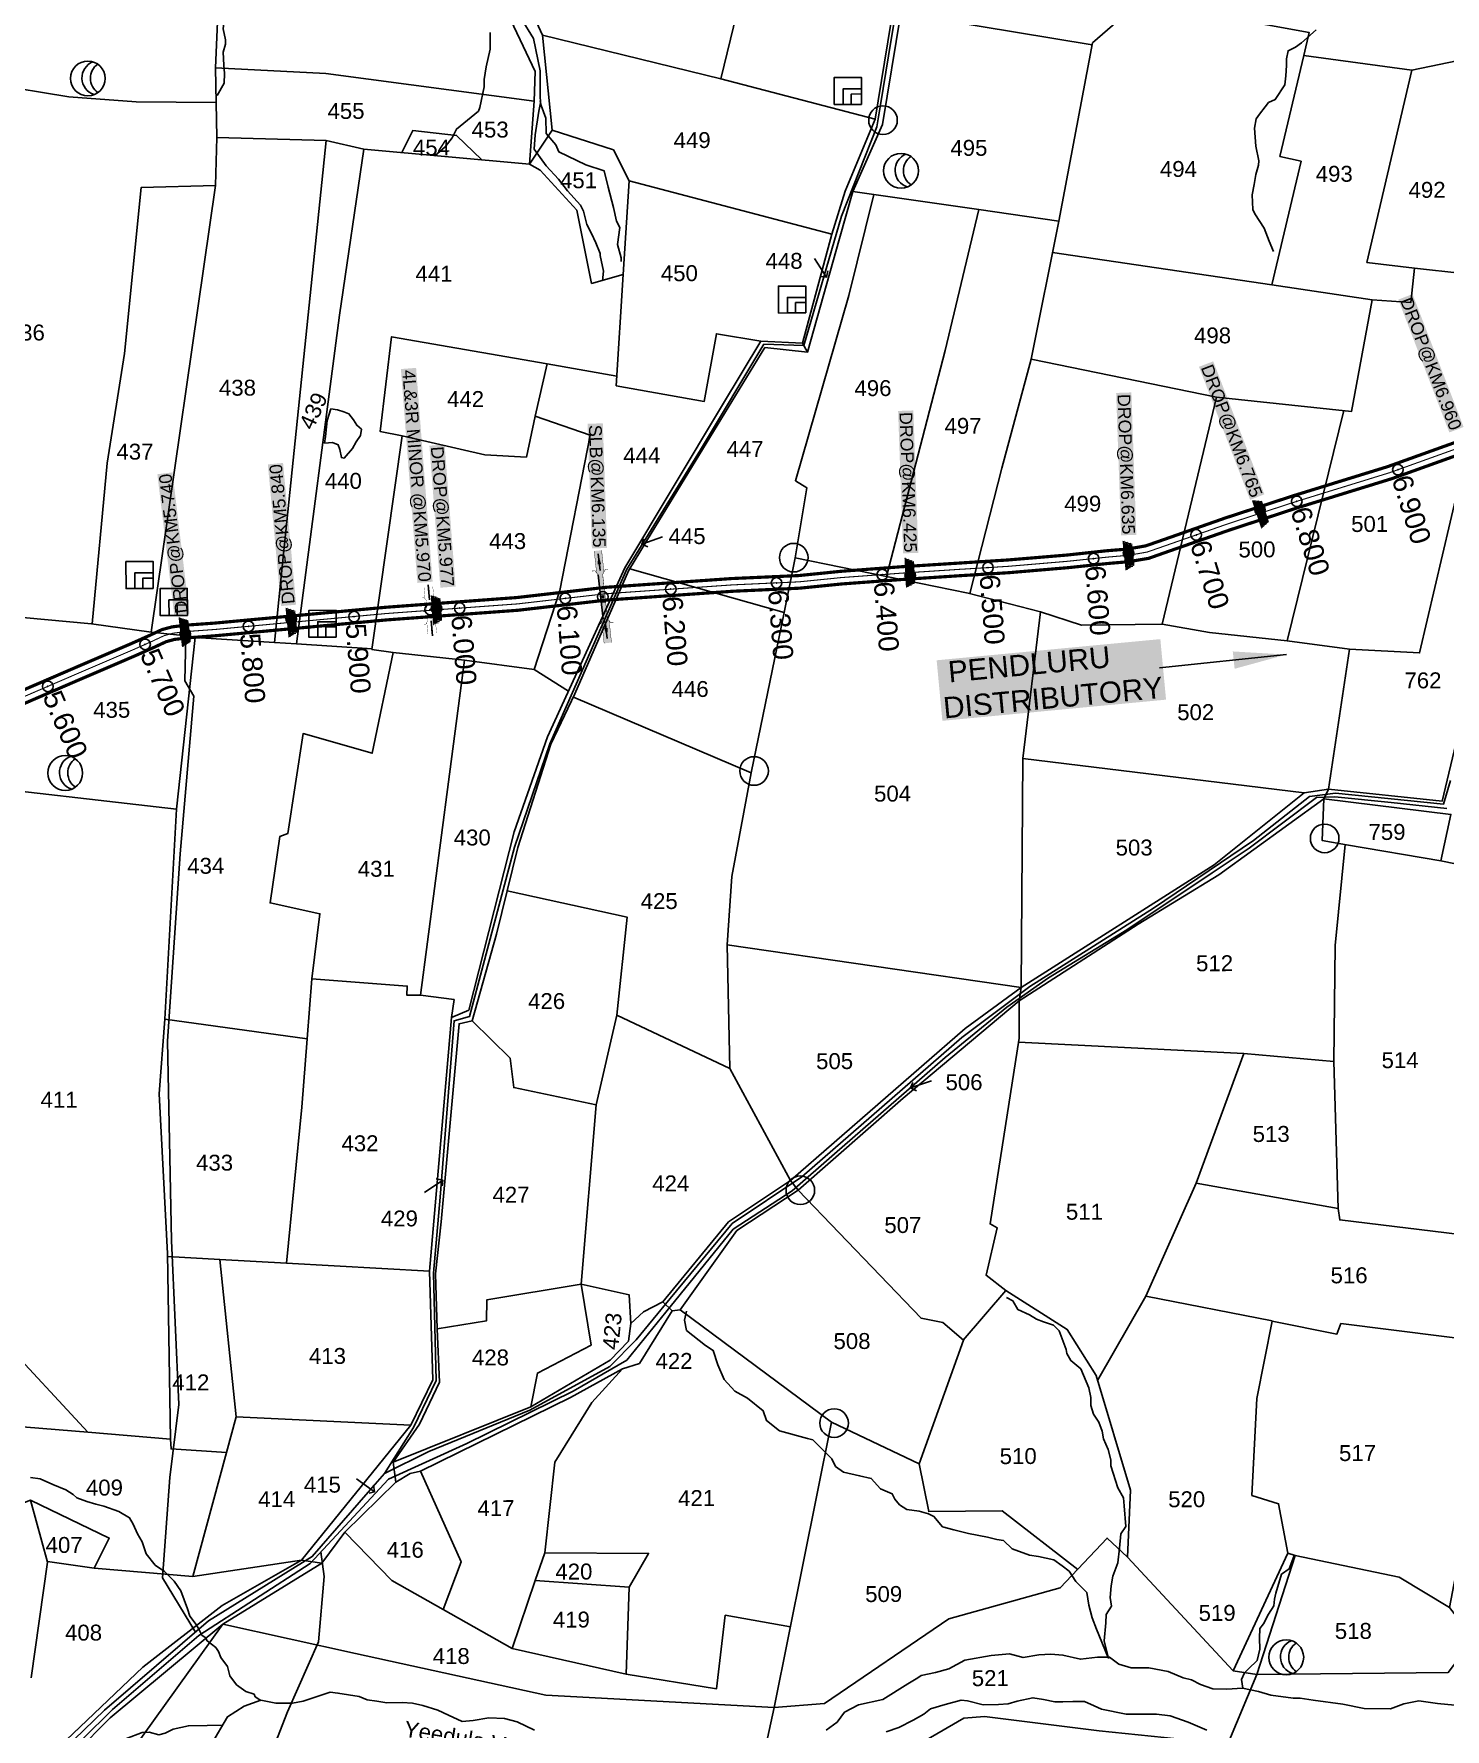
# Model space of a CAD drawing. Header units: inches. Extents: x 208632 to 221797, y 1591440 to 1598854.
# Drawn here: x 211412 to 212744, y 1595650 to 1597249 of the extents above; entities that cross this region are included whole.
import ezdxf
from ezdxf.enums import TextEntityAlignment as Align

# ---------------------------------------------------------------- set-up
doc = ezdxf.new("R2010")
doc.units = ezdxf.units.IN
doc.header["$LTSCALE"] = 15
doc.header["$MEASUREMENT"] = 0
doc.header["$PDMODE"] = 32
doc.header["$PDSIZE"] = 10
doc.linetypes.add('ACAD_ISO02W100', pattern=[15, 12, -3])
doc.linetypes.add('HIDDEN2', pattern=[0.1875, 0.125, -0.0625])
for name, color, linetype in [('BOUNDRY STONES', 240, 'Continuous'), ('CANAL1', 7, 'Continuous'), ('CSMark', 72, 'Continuous'), ('PLOTS', 7, 'Continuous'), ('PLOTS NO', 7, 'Continuous'), ('RE REMARKS', 7, 'Continuous'), ('ROADS', 1, 'Continuous'), ('STREAMS', 4, 'Continuous'), ('STRUCTURE', 5, 'Continuous'), ('text2', 7, 'Continuous'), ('wells', 7, 'Continuous')]:
    doc.layers.add(name, color=color, linetype=linetype)
doc.styles.get("Standard").update_dxf_attribs({"font": 'arial.ttf'})
doc.dimstyles.get("Standard").update_dxf_attribs({"dimtxt": 0.18, "dimasz": 0.18, "dimexe": 0.18, "dimexo": 0.0625, "dimgap": 0.09, "dimtad": 0, "dimtih": 1, "dimtoh": 1, "dimdec": 4, "dimzin": 0, "dimdsep": 46, "dimtxsty": 'Standard', "dimcen": 0.09, "dimadec": 0, "dimazin": 0, "dimtfac": 1, "dimtdec": 4, "dimtofl": 0, "dimtmove": 0, "dimatfit": 3, "dimfxl": 1, "dimtolj": 1, "dimtzin": 0, "dimarcsym": 0})

# ---------------------------------------------------------------- blocks, each defined once
blk = doc.blocks.new('DROP')
h = blk.add_hatch()
h.set_pattern_fill('ANSI31', color=1, scale=10, angle=45)
h.set_pattern_definition([(90, (-324.4107, -25.7687), (-1.25, 0), [])])
h.paths.add_polyline_path([(-9.9, -4.3), (-13.8, 4.1), (13.8, 4.1), (10.2, -4.3)])
at = {"layer": 'STRUCTURE', "color": 5, "const_width": 0.49}
blk.add_lwpolyline([(-9.9, -4.3), (-13.8, 4.1), (13.8, 4.1), (10.2, -4.3), (-9.9, -4.3)], dxfattribs=at)
at = {"layer": 'STRUCTURE', "color": 5}
blk.add_circle((0, 0), 1.33, dxfattribs=at)
blk = doc.blocks.new('GGGGGFDGG')
at = {"layer": 'PLOTS NO', "color": 0}
for points in [[(17673.9, 8953.1), (17670.6, 8947.5), (17677, 8943.1)], [(17670.6, 8947.5), (17695.6, 8952)]]:
    blk.add_lwpolyline(points, dxfattribs=at)
blk = doc.blocks.new('1INLET')
at = {"layer": 'STRUCTURE', "color": 190}
for points, const_width in [([(9.4, 10.1), (9.4, 7.3), (5.2, 4.5), (0, 4.5), (0, 4.5), (0, 4.5), (-5.2, 4.5), (-9.4, 7.3), (-9.4, 10.1)], 0.35), ([(0, -4.5), (0, 4.5)], 1.75), ([(7.3, 5.9), (22.7, 5.9)], 0.35), ([(-9.4, -10.1), (-9.4, -7.3), (-5.2, -4.5), (0, -4.5), (5.2, -4.5), (9.4, -7.3), (9.4, -10.1)], 0.35), ([(7.3, -5.9), (22.7, -5.9)], 0.35)]:
    blk.add_lwpolyline(points, dxfattribs=dict(at, const_width=const_width))
at = {"layer": 'STRUCTURE', "color": 0}
blk.add_circle((0, 0), 1.31, dxfattribs=at)
blk.add_leader([(26, 0.1), (5.6, 0)], dimstyle='Standard', override={"dimasz": 8, "dimgap": 0.09, "dimtad": 0}, dxfattribs=at)
blk = doc.blocks.new('1SLB')
at = {"layer": 'STRUCTURE'}
h = blk.add_hatch(dxfattribs=at)
h.set_pattern_fill('DOTS', color=6, scale=14, angle=320.3722, style=0)
h.set_pattern_definition([(320.372247934, (-538945.0768, -1194857.3203), (0.89503691186, 0.39489261377), [0, -0.875])])
h.paths.add_polyline_path([(-43.8, 3.5), (-43.8, -3.5), (-23.1, -3.5), (-21, -2.1), (21, -2.1), (23.1, -3.5), (43.8, -3.5), (43.8, 3.5), (23.1, 3.5), (21, 2.1), (-21, 2.1), (-23.1, 3.5)])
at = {"layer": 'STRUCTURE', "color": 6, "linetype": 'ACAD_ISO02W100', "ltscale": 0.5, "const_width": 0.35}
for points in [[(-43.8, 3.5), (-23.1, 3.5)], [(23.1, 3.5), (43.8, 3.5)], [(-43.8, -3.5), (-23.1, -3.5)], [(23.1, -3.5), (43.8, -3.5)]]:
    blk.add_lwpolyline(points, dxfattribs=at)
at = {"layer": 'STRUCTURE', "color": 6, "const_width": 0.44}
for points in [[(-25.2, 7.7), (-25.2, 4.9), (-21, 2.1), (21, 2.1), (25.2, 4.9), (25.2, 7.7)], [(-25.2, -7.7), (-25.2, -4.9), (-21, -2.1), (21, -2.1), (25.2, -4.9), (25.2, -7.7)]]:
    blk.add_lwpolyline(points, dxfattribs=at)
at = {"layer": 'STRUCTURE', "color": 6}
blk.add_lwpolyline([(-21, -2.1), (21, -2.1)], dxfattribs=at)
blk.add_lwpolyline([(-21, -2.1), (21, -2.1)], dxfattribs=at)
at = {"layer": 'STRUCTURE', "color": 0}
blk.add_circle((0, 0), 0.871, dxfattribs=at)
for points in [[(-40.8, 0), (-24.8, 0)], [(39.6, -0.2), (23.5, -0.2)]]:
    blk.add_leader(points, dimstyle='Standard', override={"dimasz": 10, "dimgap": 0.09, "dimtad": 0}, dxfattribs=at)

msp = doc.modelspace()

# ---------------------------------------------------------------- linework, layer by layer
at = {"layer": 'BOUNDRY STONES'}
for centre in [(212213.3, 1597167.5), (212129.1, 1596754.9), (212091.7, 1596553.7), (212630, 1596490.1), (212135.3, 1596158.3), (212167.2, 1595938.7)]:
    msp.add_circle(centre, 13.5, dxfattribs=at)
at = {"layer": 'CANAL1', "color": 200, "const_width": 3}
for points in [[(212761.2, 1596866.5), (212689.6, 1596840.8), (212600.8, 1596813.4), (212536.2, 1596792.3), (212477.8, 1596771.8), (212461.1, 1596766), (212452.5, 1596764.5), (212442.8, 1596762.9), (212424.2, 1596761.4), (212387.2, 1596757.4), (212330.8, 1596752.7), (212283.8, 1596749.7), (212230.4, 1596746.3), (212173.4, 1596742), (212133.7, 1596738), (212070.7, 1596735.2), (211951.5, 1596726.9), (211868, 1596717.3), (211744.1, 1596708.1), (211639.3, 1596698.4), (211582.9, 1596693.2), (211556.5, 1596691.3), (211542.5, 1596689.6), (211532.9, 1596687), (211521.4, 1596681.6), (211504.4, 1596674), (211448.9, 1596650.2), (211394.7, 1596626.8)], [(212765, 1596855.1), (212693.4, 1596829.4), (212604.5, 1596802), (212540.1, 1596780.9), (212481.7, 1596760.5), (212464.1, 1596754.3), (212454.5, 1596752.7), (212444.2, 1596751), (212425.4, 1596749.4), (212388.4, 1596745.5), (212331.7, 1596740.7), (212284.6, 1596737.8), (212231.3, 1596734.3), (212174.4, 1596730.1), (212134.5, 1596726.1), (212071.4, 1596723.2), (211952.6, 1596714.9), (211869.1, 1596705.3), (211745.1, 1596696.2), (211640.4, 1596686.5), (211583.9, 1596681.3), (211557.7, 1596679.3), (211544.9, 1596677.8), (211537.1, 1596675.7), (211526.4, 1596670.7), (211509.2, 1596663), (211453.7, 1596639.2), (211399.3, 1596615.7)]]:
    msp.add_lwpolyline(points, dxfattribs=at)
at = {"layer": 'CANAL1', "color": 1, "linetype": 'HIDDEN2', "ltscale": 4, "const_width": 1}
msp.add_lwpolyline([(212763.1, 1596860.8), (212691.5, 1596835.1), (212602.7, 1596807.7), (212538.1, 1596786.6), (212479.8, 1596766.2), (212462.6, 1596760.2), (212453.5, 1596758.6), (212443.5, 1596757), (212424.8, 1596755.4), (212387.8, 1596751.5), (212331.2, 1596746.7), (212284.2, 1596743.8), (212230.9, 1596740.3), (212173.9, 1596736.1), (212134.1, 1596732.1), (212071, 1596729.2), (211952, 1596720.9), (211868.6, 1596711.3), (211744.6, 1596702.2), (211639.9, 1596692.5), (211583.4, 1596687.2), (211557.1, 1596685.3), (211543.7, 1596683.7), (211535, 1596681.3), (211523.9, 1596676.1), (211506.8, 1596668.5), (211451.3, 1596644.7), (211397, 1596621.3)], dxfattribs=at)
at = {"layer": 'PLOTS'}
for points in [[(212661.1, 1598019), (212636.7, 1597911.4), (212624.2, 1597867.3), (212510.8, 1597695.7), (212473.1, 1597634.1), (212365, 1597487.9), (212311.2, 1597422.1), (212263.1, 1597273), (212230, 1597280), (212220.6, 1597258.7), (212205.8, 1597168.3), (212177.6, 1597100.6), (212164.9, 1597059.9), (212137.5, 1596957.1)], [(211892.1, 1597247.6), (211874.6, 1597285.3), (211854.2, 1597293.8), (211819.2, 1597371.2), (211811.9, 1597387.2), (211836.6, 1597444.4), (211903.7, 1597426.2)], [(211589.2, 1597347.1), (211604.9, 1597347.4), (211624.6, 1597357.2), (211658.6, 1597352.5), (211707.8, 1597370.8), (211715.1, 1597390.6), (211735.1, 1597403.1), (211792.3, 1597409.9), (211796.7, 1597405.3), (211803.7, 1597361.7), (211828.5, 1597318.1), (211833.6, 1597280.4), (211859.3, 1597267.8), (211879.5, 1597225.2), (211885, 1597213.5), (211884.1, 1597185.5)], [(211467.2, 1597398.1), (211589.2, 1597347.1), (211583.6, 1597217)], [(212060.3, 1597206.6), (212081.4, 1597293.3), (212078, 1597307.3), (212095, 1597382.2), (212240.2, 1597349.1), (212230, 1597280)], [(212610.3, 1597228.6), (212615.4, 1597250.1), (212455.6, 1597279), (212411.1, 1597240.3), (212379.3, 1597072.2)], [(212204.6, 1597097.4), (212184.9, 1597100.2), (212212.9, 1597163.3), (212230.2, 1597268.3), (212267.8, 1597262.2), (212410.8, 1597238.7)], [(211901.3, 1597158), (211892.1, 1597247.6), (212060.3, 1597206.6), (212205.8, 1597168.3)], [(212580.1, 1597012.1), (212607.7, 1597128.7), (212587.8, 1597133.3), (212610.3, 1597228.6), (212712.4, 1597214.5)], [(212966.3, 1597012.3), (212967.9, 1597079.1), (212849.8, 1597082), (212862.2, 1597227.3), (212798.7, 1597232.7), (212712.4, 1597214.5), (212669.9, 1597033.3), (212714.8, 1597027.8)], [(211879.7, 1597125.9), (211884.1, 1597185.5), (211687.5, 1597211.6), (211583.6, 1597217), (211584.7, 1597151.3), (211688.1, 1597148.3), (211723.5, 1597140.2)], [(211584.2, 1597184.2), (211508.6, 1597184.8), (211445.1, 1597189.4), (211372.3, 1597201.3), (211334, 1597207.6)], [(211522.9, 1596684.7), (211583.5, 1597106), (211584.9, 1597151.3)], [(211688.1, 1597148.3), (211647.8, 1596758.5), (211639.2, 1596675)], [(211759.4, 1597136.9), (211769.8, 1597157.8), (211811, 1597153.1), (211834.7, 1597130.1)], [(211973.7, 1597110.3), (211958.9, 1597139.6), (211901.3, 1597158), (211879.7, 1597125.9)], [(211659.8, 1596673.6), (211700.6, 1596983.7), (211723.5, 1597140.2), (211879.7, 1597125.9), (211889.7, 1597120.4), (211924.4, 1597082.6), (211938.4, 1597013.5), (211968.2, 1597021.8), (211961.6, 1596917), (212044.7, 1596902.3), (212056.1, 1596966), (212098, 1596959)], [(211583.5, 1597106), (211513.4, 1597104.1), (211497.6, 1596947.4), (211481.3, 1596843.9), (211467.3, 1596692.5)], [(211968.2, 1597021.8), (211973.7, 1597110.3), (212164.9, 1597059.9)], [(212142.1, 1596948.8), (212172.2, 1597055.9), (212184.9, 1597100.2)], [(212130.4, 1596754.7), (212141.3, 1596820.8), (212130.6, 1596827.4), (212181.1, 1597002.1), (212204.6, 1597097.4), (212303.8, 1597083.1), (212379.3, 1597072.2), (212353, 1596942.2), (212325.5, 1596839.3), (212295.1, 1596721.1)], [(212216.5, 1596737.2), (212271.9, 1596950.3), (212303.8, 1597083.1)], [(212373.3, 1597042.6), (212580.1, 1597012.1), (212674.8, 1596998.2), (212655.4, 1596892.8), (212528, 1596906.4), (212353, 1596942.2)], [(212755.5, 1596819.3), (212805.5, 1597028.3), (212763.1, 1597036.8), (212760.3, 1597022.9), (212714.8, 1597027.8), (212711.3, 1596995.4), (212674.8, 1596998.2)], [(211896.4, 1596937.7), (211749.6, 1596963.3), (211738.8, 1596874), (211759.7, 1596869.7)], [(211806.3, 1596321.1), (211822.5, 1596328.2), (211865.3, 1596496.3), (211896.9, 1596585.9), (211948.9, 1596699.7), (211969.8, 1596745.4), (212061.9, 1596898.9), (212098, 1596959), (212137.5, 1596957.1), (212142.1, 1596948.8), (212101.9, 1596953.1), (211994.6, 1596777.6), (211973.1, 1596742.4), (211922.7, 1596626.5), (211899.9, 1596579), (211868.9, 1596481.5), (211848.8, 1596399.7), (211825.8, 1596318.1)], [(211962.2, 1596926.2), (211896.4, 1596937.7), (211885, 1596888.4)], [(212528, 1596906.4), (212476.7, 1596692.3)], [(212594.6, 1596676.5), (212648, 1596893.6)], [(211884.2, 1596649.4), (211908.4, 1596724), (211936.9, 1596870.5), (211885, 1596888.4), (211876.9, 1596849.8), (211837.6, 1596851.9), (211759.7, 1596869.7), (211731.1, 1596668.3), (211751.1, 1596665.4), (211818.6, 1596658.1)], [(212633.7, 1596536.5), (212653.4, 1596668.6), (212719.6, 1596665.1), (212755.5, 1596819.3), (212846.3, 1596819), (212809.9, 1596652.9)], [(212014.4, 1596044.6), (212021.8, 1596045.4), (212075.4, 1596120.3), (212133.3, 1596158.3), (212126, 1596167.4), (212290.8, 1596311), (212343.6, 1596349.4), (212345.1, 1596565.6), (212361.8, 1596703.9), (212293.7, 1596721.4), (212216.5, 1596737.2), (212130.4, 1596754.7), (212119.9, 1596703.2), (211974.4, 1596744.5)], [(212633.7, 1596536.5), (212740.9, 1596525.4), (212771.3, 1596653.1), (212807.7, 1596652.9), (212860.1, 1596652.6), (212932.7, 1596699.7), (212962.9, 1596712.9), (213012.9, 1596727.2), (213079.9, 1596734.5), (213134.9, 1596733.8)], [(211316.2, 1596706.4), (211466.5, 1596692.6), (211522.9, 1596684.7), (211564.6, 1596680.1)], [(212119.9, 1596703.2), (212089, 1596551.9), (211921.3, 1596623.4)], [(212361.8, 1596703.9), (212400.7, 1596691.1), (212476.7, 1596692.3), (212521.4, 1596684.3), (212594.6, 1596676.5), (212653.4, 1596668.6)], [(211546.7, 1596517.8), (211564.5, 1596679.5), (211639.3, 1596675), (211659.8, 1596673.6), (211731.2, 1596668.9)], [(211751.1, 1596665.4), (211731.5, 1596570.4), (211666.1, 1596589), (211651.7, 1596494.6), (211644.2, 1596491.9), (211635.1, 1596429.3), (211682, 1596419), (211674.5, 1596357.8)], [(211777, 1596342.4), (211803.5, 1596543.6), (211818.6, 1596658.1), (211884.2, 1596649.4), (211916.6, 1596629)], [(212345.1, 1596565.6), (212610.6, 1596533.1)], [(211463.1, 1595930), (211541.2, 1595923.5), (211538.3, 1596098.6), (211530.4, 1596249.2), (211535.6, 1596319.7), (211546.7, 1596517.8), (211332.9, 1596542.1)], [(212089, 1596551.9), (212070.8, 1596454.1), (212066.3, 1596389.7), (212068.7, 1596273.2)], [(212329.1, 1596063.6), (212310.5, 1596078.2), (212320.9, 1596122.9), (212314.3, 1596126.5), (212341.7, 1596301.7), (212341.7, 1596336.8), (212454.1, 1596409.2), (212530.1, 1596455.7), (212629.3, 1596527.3), (212749.1, 1596512.7), (212739.5, 1596469.1), (212650.6, 1596484.1), (212627.7, 1596488), (212629.3, 1596527.3), (212633.7, 1596536.5), (212610.6, 1596533.1), (212525.6, 1596465.2), (212343.6, 1596349.4)], [(212638.6, 1596279.6), (212639.9, 1596389.1), (212649.2, 1596484.4)], [(212642.9, 1596141.2), (212644.2, 1596130.3), (212770.6, 1596115.1), (212768.3, 1596296.8), (212779.7, 1596460.9), (212739.5, 1596469.1)], [(211942.6, 1596238.8), (211962.1, 1596323.3), (211972, 1596415.8), (211858.8, 1596440.6)], [(212066.3, 1596389.7), (212343.6, 1596349.4), (212341.7, 1596336.8), (212232.4, 1596245), (212133.3, 1596158.3)], [(211670.1, 1596301.1), (211674.5, 1596357.8), (211764.5, 1596350.8), (211763.9, 1596342.3), (211777, 1596342.4), (211808.6, 1596338.1), (211806.3, 1596321.1), (211785.5, 1596082)], [(211650.6, 1596089.5), (211665.1, 1596236.6), (211670.1, 1596301.1), (211535.6, 1596319.7)], [(211928.5, 1596069.6), (211942.6, 1596238.8), (211864.9, 1596255.1), (211861.5, 1596282.9), (211825.8, 1596318.1), (211813.4, 1596315.4), (211796.6, 1596128.4), (211791.1, 1596079.5), (211792.8, 1596027.6)], [(211962.1, 1596323.3), (212068.7, 1596273.2), (212126, 1596167.4), (212067.5, 1596128.4), (212005.5, 1596053.1)], [(212341.2, 1596298), (212553.8, 1596287.2), (212508.9, 1596164.9), (212461.3, 1596058.5), (212415.8, 1595978.9)], [(212553.8, 1596287.2), (212638.6, 1596279.6), (212642.9, 1596141.2), (212508.9, 1596164.9)], [(212133.3, 1596158.3), (212249.2, 1596037.6), (212269.8, 1596033.5), (212289.1, 1596016.8), (212247.4, 1595900.2), (212164.8, 1595939.6), (212021.8, 1596045.4)], [(211767.9, 1595936.9), (211788.5, 1595979.6), (211785.5, 1596082), (211650.6, 1596089.5), (211587.5, 1596093), (211538.3, 1596095.7)], [(211587.5, 1596093), (211602.9, 1595944.7)], [(211684, 1595806.6), (211705.4, 1595835.7), (211753.7, 1595883), (211767.2, 1595891.3), (211777, 1595893.4), (211918.4, 1595962.7), (211967.4, 1595990), (211983.5, 1595994.9), (212014.4, 1596044.6), (212005.5, 1596053.1), (211987.2, 1596043.6), (211975.5, 1596032.6), (211973.2, 1596016), (211955.9, 1595997.9), (211880.9, 1595953.9), (211751.1, 1595901.9), (211775.9, 1595937.7), (211795, 1595977.2), (211792.8, 1596027.6), (211839.2, 1596035), (211839.5, 1596054.8), (211928.5, 1596069.6), (211938.1, 1596012.2), (211887.2, 1595985.9), (211880.9, 1595953.9)], [(211928.5, 1596069.6), (211973.8, 1596059.8), (211975.5, 1596032.6)], [(212444.1, 1595812.1), (212446.9, 1595875.5), (212414.4, 1595983.5), (212387.1, 1596027), (212329.1, 1596063.6), (212288.9, 1596017)], [(212461.3, 1596058.5), (212580.4, 1596035)], [(212747.7, 1595764.8), (212781.8, 1595942.2), (212792.7, 1596014.1), (212645.3, 1596032.6), (212641.6, 1596022.7), (212580.4, 1596034.8), (212566, 1595961.9), (212561.3, 1595870.5), (212586.6, 1595862.6), (212595.4, 1595816)], [(211358.6, 1595938.6), (211463.1, 1595930), (211380.3, 1596019.5)], [(211894.2, 1595816.5), (211903.8, 1595901.7), (211938.5, 1595958.2), (211967.4, 1595990)], [(211593.8, 1595910.9), (211602.9, 1595944.7), (211767.9, 1595936.9), (211664.6, 1595809.4)], [(212164.8, 1595939.6), (212110.6, 1595670.6)], [(211562.3, 1595794.1), (211593.8, 1595910.9), (211541.7, 1595914.4), (211541.2, 1595923.5)], [(211753.7, 1595883), (211751.1, 1595901.9)], [(211777, 1595893.4), (211815.3, 1595807.7), (211798.4, 1595762.8)], [(212247.4, 1595900.2), (212256.4, 1595855.2), (212325.6, 1595856.1), (212397.1, 1595800.7)], [(211303, 1595717.8), (211334.3, 1595836.8), (211408.9, 1595865.9), (211425, 1595807.6), (211409.5, 1595698.6)], [(211469.2, 1595802), (211483.3, 1595830.3), (211408.9, 1595865.9)], [(212126, 1595746.7), (212064.5, 1595757.5), (212056.2, 1595688), (211971.1, 1595702), (211863.5, 1595726.1), (211798.4, 1595762.8), (211749.8, 1595790.2), (211705.4, 1595835.7)], [(212110.6, 1595670.6), (212158, 1595674.1), (212275.3, 1595754), (212380.5, 1595783.2), (212424.8, 1595830.2), (212444.1, 1595812.1), (212543.8, 1595705.1), (212565.9, 1595701.6), (212602.3, 1595813.7), (212595.4, 1595816), (212543.8, 1595705.1)], [(211390, 1595589.7), (211514.9, 1595708.6), (211589.8, 1595766.6), (211664.6, 1595809.4), (211562.3, 1595794.1), (211469.2, 1595802), (211425, 1595808.2)], [(211590.3, 1595749), (211684, 1595806.6), (211664.6, 1595809.4)], [(211863.5, 1595726.1), (211885.2, 1595790.2), (211894.2, 1595816.5), (211992.1, 1595815.8), (211973.8, 1595783.9), (211885.2, 1595790.2)], [(212602.3, 1595813.7), (212700.3, 1595793.3), (212747.7, 1595764.8), (212770.8, 1595735.2)], [(211973.8, 1595783.9), (211971.1, 1595702)], [(211504.4, 1595629), (211590.3, 1595749), (211484, 1595660.8), (211419.3, 1595595.2)], [(211590.3, 1595749), (211715.7, 1595721.5), (211895.1, 1595682.2), (212110.6, 1595670.6), (212084.4, 1595550.5)], [(213246.9, 1595476.6), (213123, 1595556.7), (213001.1, 1595668.3), (212921.3, 1595668.7), (212822.6, 1595699.2), (212819.9, 1595733.5), (212770.8, 1595735.2), (212746.6, 1595703.6), (212565.9, 1595701.6), (212538, 1595634.7), (212590.2, 1595612.9), (212705.1, 1595603.7), (212839.5, 1595613.6), (212938, 1595577), (213004.6, 1595477.1), (213084.4, 1595353)], [(212316.2, 1595498.8), (212193.1, 1595545.4), (212181.7, 1595597.8), (212289.5, 1595660.3), (212309.1, 1595662.1), (212417.4, 1595648.5), (212503.2, 1595639.7)]]:
    msp.add_lwpolyline(points, dxfattribs=at)
at = {"layer": 'ROADS', "color": 1}
for points in [[(212225.3, 1597269.3), (212221.1, 1597243.7), (212211, 1597181.9), (212207.6, 1597161.2), (212174, 1597077.1), (212138.7, 1596955), (212100.9, 1596956.1), (212041, 1596856.5), (211971.4, 1596743.4), (211929.8, 1596649), (211899.1, 1596579.3), (211865.6, 1596481.9), (211836.2, 1596370.7), (211823.3, 1596322.2), (211808.7, 1596318.2), (211795.5, 1596151.9), (211789.3, 1596080.2), (211791.6, 1595978.8), (211770.2, 1595934.4), (211743, 1595891.3)], [(211564.8, 1595741.6), (211533.4, 1595792.7), (211540.4, 1595887.5), (211549, 1595956.3), (211542, 1596111), (211538.1, 1596298.9), (211550.1, 1596475.7), (211563.2, 1596624.4), (211554.5, 1596638.8), (211556, 1596692.8)], [(211392.4, 1595584.4), (211478.9, 1595668), (211577, 1595752.1), (211674.8, 1595812.8), (211727.6, 1595873.6), (211743, 1595891.3), (211784.8, 1595911.9), (211880.2, 1595950.9), (211955.7, 1595992.1), (211980.5, 1596017.2), (212012.6, 1596056.1), (212071, 1596126.9), (212136.7, 1596171.1), (212287.7, 1596302.4), (212351.8, 1596350.4), (212468.6, 1596424.2), (212562.9, 1596488.3), (212615.8, 1596529.8), (212640.3, 1596532.7), (212742.1, 1596522.3), (212748.6, 1596544.7)], [(212745.4, 1596518.2), (212692.6, 1596524), (212639.6, 1596529.4), (212622.4, 1596528.7), (212558.7, 1596481), (212524, 1596457.8), (212443.2, 1596403.8), (212369.6, 1596358.6), (212330.1, 1596331), (212272.1, 1596283.6), (212167.7, 1596192.6), (212127.7, 1596157.8), (212071.9, 1596121.5), (212008.4, 1596043.4), (211971.6, 1595998.2), (211921.1, 1595968.8), (211820.6, 1595919.5), (211746.6, 1595885.7), (211672.8, 1595806.2), (211567.9, 1595738.3), (211486.4, 1595668.6), (211400.5, 1595583.7)], [(211683, 1595817.2), (211686.1, 1595794.1), (211680.7, 1595732.5), (211651.4, 1595666.3), (211642, 1595642.2), (211630.6, 1595620.1), (211608.4, 1595563.4), (211608.4, 1595530.8), (211613.8, 1595468.1), (211592.5, 1595348.5), (211583.9, 1595300.4), (211560.9, 1595236.3), (211551.3, 1595220), (211647.8, 1595269), (211744.5, 1595324.9), (211806.6, 1595356.6), (211862.2, 1595394.4), (211927.6, 1595438.9), (211961.4, 1595446.2)]]:
    msp.add_lwpolyline(points, dxfattribs=at)
at = {"layer": 'STREAMS'}
for points in [[(211585, 1597190.9), (211591.7, 1597202.4), (211591.9, 1597211.5), (211591.4, 1597219.5), (211590.8, 1597231.6), (211593.1, 1597239.1), (211592.9, 1597243.2), (211590.8, 1597253.5), (211591.3, 1597259.6), (211593.4, 1597266.4), (211596.7, 1597274.1), (211596.5, 1597275.9), (211593.6, 1597290), (211596.4, 1597309.7), (211597.5, 1597313.8), (211595.8, 1597330.6), (211595.8, 1597335.4), (211596.2, 1597345.5), (211595.4, 1597349.9), (211596.8, 1597361.3)], [(211948.7, 1597016.1), (211949.6, 1597025.2), (211946.6, 1597039.8), (211946.6, 1597041.8), (211942.3, 1597051.9), (211938.4, 1597060.5), (211933.9, 1597069.2), (211930.6, 1597081.8), (211927.8, 1597087.4), (211915.7, 1597100.8), (211907, 1597111.9), (211895.5, 1597124.4), (211884.1, 1597140.2), (211885.2, 1597153.6), (211888.6, 1597176), (211890.3, 1597183.7), (211890, 1597190.9), (211889.9, 1597213.9), (211883.6, 1597244.5), (211871.9, 1597263.3)], [(211790.5, 1597133.9), (211800.2, 1597142.2), (211806.9, 1597150.8), (211810.9, 1597159.1), (211831.8, 1597176), (211832.9, 1597179.4), (211837, 1597198.9), (211836.9, 1597206), (211838.8, 1597217.9), (211842.8, 1597234.4), (211842.8, 1597250.1)], [(212621.9, 1597252.8), (212608.2, 1597240.4), (212602.4, 1597236.2), (212595.5, 1597233), (212594.1, 1597225.4), (212594.1, 1597219), (212593.4, 1597209.2), (212592.5, 1597200.7), (212583.4, 1597187.1), (212577.1, 1597184.2), (212573.9, 1597180.2), (212568.5, 1597173.3), (212565.4, 1597168.7), (212563.9, 1597159.8), (212565, 1597143.1), (212568, 1597129.1), (212567.7, 1597125.2), (212565.1, 1597116.4), (212563.4, 1597106.8), (212561.7, 1597097.2), (212562.3, 1597083.2), (212564, 1597079.3), (212572.9, 1597065.8), (212577.6, 1597053.5), (212581.6, 1597043.5)], [(211889.7, 1597185.6), (211890.8, 1597181.2), (211895.3, 1597169.4), (211895.6, 1597155), (211904.5, 1597144.3), (211907.6, 1597137.5), (211933, 1597125.3), (211950.1, 1597119.8), (211953.9, 1597104.3), (211959, 1597085), (211962, 1597072.4), (211964.9, 1597066.3), (211962.8, 1597050.3), (211966.2, 1597037.8), (211966.2, 1597034.2)], [(212426.2, 1595716.8), (212421.9, 1595733.2), (212423.4, 1595750.4), (212423.9, 1595758.3), (212428.9, 1595766), (212427.5, 1595774.2), (212428.5, 1595785.3), (212430.1, 1595794.3), (212433, 1595801.9), (212434.8, 1595806.9), (212436.3, 1595820.9), (212437.6, 1595834.4), (212442.3, 1595841.3), (212440.9, 1595860.6), (212440.1, 1595868.2), (212435, 1595877.7), (212428.3, 1595898.4), (212428.3, 1595904), (212425.9, 1595913.8), (212421.4, 1595923.8), (212420, 1595931.2), (212416.8, 1595939.6), (212411.8, 1595947), (212409.4, 1595955.4), (212409.3, 1595962.8), (212407.4, 1595971.8), (212400, 1595989.8), (212390.4, 1595997.7), (212386.7, 1596004.3), (212386.1, 1596008), (212379.5, 1596025.7), (212374.2, 1596031), (212364.6, 1596034.1), (212358, 1596036.7), (212351.4, 1596040.7), (212340.5, 1596045.9), (212335.7, 1596054.1), (212329.7, 1596057.2)], [(212425.5, 1595718.3), (212414.7, 1595744.2), (212410.7, 1595755.1), (212407.4, 1595767.1), (212405.5, 1595778.8), (212395.3, 1595789.2), (212388.8, 1595799.1), (212382.4, 1595804.1), (212374.4, 1595809.7), (212359.9, 1595812.8), (212351.4, 1595814.1), (212335.3, 1595820.2), (212327, 1595827.9), (212320.8, 1595829), (212312, 1595831.1), (212294.1, 1595834.7), (212280.2, 1595837.9), (212269.5, 1595840.8), (212261.4, 1595850.6), (212256.1, 1595853), (212247.5, 1595855.6), (212235.8, 1595857.2), (212228.8, 1595861.7), (212224.5, 1595867), (212222.1, 1595872.1), (212210.8, 1595876.8), (212202.2, 1595886.5), (212191.2, 1595889.1), (212176, 1595892.5), (212168.5, 1595897.8), (212165, 1595905), (212155.6, 1595914.3), (212147.2, 1595922.8), (212142.2, 1595924.2), (212115.7, 1595931.5), (212103.4, 1595941.1), (212100.1, 1595950.4), (212085.6, 1595962.1), (212073.6, 1595968.7), (212063.3, 1595979.8), (212057.4, 1595993.6), (212053, 1596007.2), (212045.8, 1596012), (212027.8, 1596026.1), (212025.9, 1596035.7), (212028, 1596044.2)], [(211626.3, 1595677.1), (211620.9, 1595680.6), (211619.9, 1595683), (211612, 1595685.6), (211603.5, 1595691.8), (211597.1, 1595700.4), (211594.7, 1595709), (211588.6, 1595717.7), (211586.4, 1595723.2), (211583.8, 1595727.1), (211575.7, 1595733.3), (211573.8, 1595736.5), (211570.5, 1595738.8), (211567.9, 1595744.2), (211565.4, 1595748.9), (211559.3, 1595756.5), (211557.2, 1595763.4), (211550.9, 1595780.5), (211544.4, 1595789.6), (211535.3, 1595798.6), (211526.7, 1595804.6), (211518.2, 1595815.5), (211514.4, 1595826.6), (211509.9, 1595834.4), (211505.9, 1595843.4), (211502.5, 1595849.5), (211492.4, 1595855.3), (211478.1, 1595860.5), (211470.5, 1595862.3), (211462, 1595864.7), (211452.8, 1595868.3), (211449.4, 1595871.3), (211442.3, 1595875.9), (211430, 1595880.7), (211418.2, 1595886.1), (211409.1, 1595887.5)], [(212552.7, 1595688.7), (212551.6, 1595696.9), (212554.3, 1595703.2), (212558, 1595706.9), (212566.2, 1595714.8), (212568.9, 1595725.6), (212568.5, 1595736), (212568.8, 1595744.9), (212572.4, 1595749.4), (212577, 1595758.6), (212582.1, 1595766.4), (212582.8, 1595772.7), (212584, 1595778.3), (212589.2, 1595796.2), (212596.5, 1595801.2), (212601.3, 1595813.8)], [(212159.7, 1595649.1), (212170.1, 1595656.8), (212176.9, 1595666), (212190.2, 1595673.1), (212213, 1595678.1), (212236.6, 1595692.7), (212246.1, 1595698.5), (212249.2, 1595700.7), (212262.7, 1595703.4), (212275.5, 1595707), (212290.4, 1595715.1), (212315.4, 1595719.4), (212332.7, 1595721), (212345.5, 1595717.5), (212360.2, 1595720), (212371.7, 1595720.9), (212383, 1595719.9), (212399.6, 1595716), (212415.8, 1595717.8), (212427.1, 1595717.8), (212435.8, 1595711.5), (212447.6, 1595708), (212464, 1595708), (212482.5, 1595704.3), (212496.5, 1595698.4), (212504.3, 1595696.7), (212512.9, 1595692.3), (212524.5, 1595688.1), (212537.6, 1595687.7), (212552.4, 1595688.7), (212567.7, 1595685.6), (212579.3, 1595682.1), (212600.2, 1595679.3), (212606.9, 1595679.4), (212619.3, 1595677.4), (212647.2, 1595673.5), (212667.4, 1595669.4), (212692, 1595669.1), (212704.6, 1595674), (212719, 1595676.7), (212736.6, 1595674.4), (212759.4, 1595672)], [(211580, 1595636.6), (211595, 1595661.7), (211610.7, 1595671.7), (211626.4, 1595677.3), (211640.6, 1595674.7), (211656.1, 1595674.6), (211666.1, 1595676.4), (211691.7, 1595685), (211699, 1595684.1), (211719, 1595680.7), (211726.5, 1595677.8), (211735.8, 1595676.3), (211745.1, 1595674.8), (211759.8, 1595675.3), (211769.3, 1595674.7), (211779.3, 1595672.3), (211793.3, 1595667.9), (211803.3, 1595663.3), (211816.1, 1595657.4), (211826.6, 1595658.1), (211841.4, 1595660.6), (211856.3, 1595660), (211868, 1595656.9), (211884.5, 1595649.2)], [(212518.9, 1595649.2), (212510.1, 1595652.8), (212501.3, 1595656.6), (212484.1, 1595662.6), (212471.5, 1595664.3), (212442.8, 1595664.2), (212419.5, 1595668.9), (212412.5, 1595672.2), (212403.5, 1595676), (212392.4, 1595676.2), (212383, 1595675.9), (212375.5, 1595675.9), (212364.7, 1595677.9), (212354.7, 1595679.6), (212339.8, 1595676.6), (212331.3, 1595673.9), (212322.3, 1595673.2), (212307.8, 1595673.1), (212292.9, 1595676.9), (212287.2, 1595677.3), (212272.1, 1595673.4), (212258.1, 1595669.1), (212251.7, 1595664.2), (212241.8, 1595658.6), (212228.3, 1595651.7), (212216.2, 1595647.4)], [(211416.4, 1595619.4), (211422, 1595614.2), (211440.2, 1595615.3), (211450.4, 1595621.7), (211461.4, 1595628.4), (211499.6, 1595641.2), (211514.2, 1595646.8), (211521.1, 1595647.1), (211530.2, 1595644.7), (211536, 1595646.3), (211543.7, 1595650), (211558, 1595653.3), (211575.7, 1595653.4), (211589.7, 1595653.7)]]:
    msp.add_lwpolyline(points, dxfattribs=at)
at = {"layer": 'STREAMS', "color": 4}
msp.add_lwpolyline([(211692.4, 1596895.4), (211698.5, 1596894.3), (211704.5, 1596892.4), (211709.4, 1596890.4), (211713.7, 1596884.8), (211716.8, 1596879.7), (211721.4, 1596876), (211720.2, 1596870.2), (211716.4, 1596864.1), (211712.7, 1596857.7), (211704.8, 1596848.6), (211702.4, 1596849.3), (211700.7, 1596856.8), (211699.4, 1596861.4), (211693.8, 1596863.4), (211686.5, 1596862.9), (211687.3, 1596869.3), (211688.9, 1596884.4), (211692.4, 1596895.4)], dxfattribs=at)
at = {"layer": 'text2', "color": 3, "linetype": 'Continuous'}
for p in [(212699.1, 1596837.9), (212603.7, 1596808), (212508.8, 1596776.4), (212312.4, 1596745.5), (212412, 1596754), (212112.9, 1596731.1), (212212.6, 1596738.9), (211913.5, 1596716.5), (212013.1, 1596725.2), (211714.3, 1596699.3), (211813.9, 1596707.3), (211614.7, 1596690.1), (211517.1, 1596673.1), (211425.3, 1596633.5)]:
    msp.add_point(p, dxfattribs=at)
at = {"layer": 'text2', "color": 2, "linetype": 'Continuous'}
for p in [(212569, 1596800, 132), (212445, 1596759, 131), (212239, 1596738, 130), (211949, 1596718, 129), (211655, 1596697, 126), (211786, 1596706, 127), (211792, 1596707, 128), (211555, 1596683, 125)]:
    msp.add_point(p, dxfattribs=at)
at = {"layer": 'wells', "color": 0}
for points in [[(212193, 1597182.4), (212167.3, 1597182.3), (212167.2, 1597207.6), (212192.9, 1597207.8)], [(212193, 1597182.4), (212175.7, 1597182.3), (212175.6, 1597196.9), (212193, 1597197)], [(212193, 1597182.4), (212183.4, 1597182.3), (212183.3, 1597192.1), (212193, 1597192.2)], [(212140.5, 1596985.7), (212114.8, 1596985.6), (212114.7, 1597011), (212140.4, 1597011.1)], [(212140.5, 1596985.7), (212123.2, 1596985.7), (212123.1, 1597000.3), (212140.5, 1597000.4)], [(212140.5, 1596985.7), (212130.9, 1596985.7), (212130.8, 1596995.5), (212140.5, 1596995.5)], [(211524.8, 1596725.9), (211499.1, 1596725.8), (211499, 1596751.2), (211524.7, 1596751.3)], [(211524.8, 1596725.9), (211507.4, 1596725.9), (211507.4, 1596740.5), (211524.7, 1596740.5)], [(211524.8, 1596725.9), (211515.1, 1596725.9), (211515.1, 1596735.7), (211524.7, 1596735.7)], [(211557, 1596700.5), (211531.3, 1596700.4), (211531.2, 1596725.8), (211556.9, 1596725.9)], [(211557, 1596700.5), (211539.7, 1596700.4), (211539.6, 1596715), (211557, 1596715.1)], [(211557, 1596700.5), (211547.4, 1596700.5), (211547.3, 1596710.2), (211557, 1596710.3)], [(211697.4, 1596679.9), (211671.7, 1596679.8), (211671.6, 1596705.2), (211697.3, 1596705.3)], [(211697.4, 1596679.9), (211680, 1596679.8), (211680, 1596694.5), (211697.3, 1596694.5)], [(211697.4, 1596679.9), (211687.7, 1596679.9), (211687.7, 1596689.7), (211697.4, 1596689.7)]]:
    msp.add_lwpolyline(points, close=True, dxfattribs=at)
for centre in [(211463.1, 1597206.9), (212230.3, 1597119.8), (211441.8, 1596551.8), (212593.8, 1595717.8)]:
    msp.add_circle(centre, 16.4, dxfattribs=at)
for centre, start, end in [((211473.9, 1597207.3), 111.4047, 252.828), ((211481.9, 1597207), 125.3285, 235.5921), ((212241.1, 1597120.2), 111.4047, 252.828), ((212249, 1597120), 125.3285, 235.5921), ((211452.7, 1596552.2), 111.4047, 252.828), ((211460.6, 1596551.9), 125.3285, 235.5921), ((212604.6, 1595718.2), 111.4047, 252.828), ((212612.5, 1595717.9), 125.3285, 235.5921)]:
    msp.add_arc(centre, 16.4, start, end, dxfattribs=at)

# ---------------------------------------------------------------- block references
at = {"layer": 'PLOTS NO'}
for p, xscale, yscale, zscale, rotation in [((224337.6, 1586360.3), 0.8170786237207842, 0.8170786237207842, 0.8170786237207842, 111.9493733190248), ((198774.6, 1587420), 0.8170786237207842, 0.8170786237207842, 0.8170786237207842, 8.42682463904348), ((199028.3, 1586907.2), 0.8170786237207842, 0.8170786237207842, 0.8170786237207842, 8.42682463904348), ((222086.9, 1608659.9), 0.8170786237207842, 0.8170786237207842, 0.8170786237207842, 203.6684803970431), ((227046.9, 1590638.2), 0.8170786237207841, 0.8170786237207841, 0.8170786237207841, 134.2686094095617)]:
    msp.add_blockref('GGGGGFDGG', p, dxfattribs=dict(at, xscale=xscale, yscale=yscale, zscale=zscale, rotation=rotation))
at = {"layer": 'text2', "color": 3, "linetype": 'Continuous'}
for name, p, rotation in [('DROP', (212569.9, 1596797), 108.4353417113613), ('DROP', (212445, 1596757.2), 95.88701794737665), ('1SLB', (211949, 1596718, 129), 276.1292238639559), ('DROP', (212238.6, 1596740.8), 92.88087167423762), ('DROP', (211792, 1596705.7), 94.46522673307811), ('DROP', (211655.3, 1596694), 95.7252501050964), ('DROP', (211554.6, 1596685), 96.5973519302993)]:
    msp.add_blockref(name, p, dxfattribs=dict(at, rotation=rotation))
at = {"layer": 'text2', "color": 3, "linetype": 'Continuous', "xscale": 0.7000000000000001, "yscale": 0.7000000000000001, "zscale": 0.7000000000000001}
for p, rotation in [((211785.8, 1596711.2, 127), 94.87130551050323), ((211786.6, 1596699.2), 274.8713055105032)]:
    msp.add_blockref('1INLET', p, dxfattribs=dict(at, rotation=rotation))

# ---------------------------------------------------------------- texts
at = {"layer": 'CSMark', "color": 1}
for s, rotation, p in [('6.900', 287.4175, (212702.1, 1596832)), ('6.800', 287.4175, (212606.6, 1596802.1)), ('6.700', 287.4175, (212511.8, 1596770.5)), ('6.500', 274.4993, (212313.8, 1596739.1)), ('6.600', 274.4993, (212413.4, 1596747.6)), ('6.200', 274.4993, (212014.5, 1596718.7)), ('6.300', 274.4993, (212114.3, 1596724.7)), ('6.400', 274.4993, (212214, 1596732.5)), ('6.100', 274.4993, (211914.9, 1596710)), ('5.900', 274.4993, (211715.7, 1596692.9)), ('6.000', 274.4993, (211815.4, 1596700.9)), ('5.700', 293.5151, (211520.6, 1596667.5)), ('5.800', 274.4993, (211616.1, 1596683.7)), ('5.600', 293.5151, (211428.7, 1596627.9))]:
    msp.add_text(s, height=19, rotation=rotation, dxfattribs=at).set_placement(p, align=Align.MIDDLE_LEFT)
at = {"layer": 'PLOTS NO'}
for s, rotation, p in [('455', 0.2399, (211689.2, 1597168.6)), ('453', 0.2399, (211825.2, 1597151)), ('454', 0.2399, (211769.8, 1597134.1)), ('449', 0.2399, (212015.8, 1597141.1)), ('495', 0.2399, (212276.9, 1597133.8)), ('451', 0.2399, (211908.6, 1597103.2)), ('494', 0.2399, (212474.6, 1597113.9)), ('493', 0.2399, (212621.6, 1597109.3)), ('492', 0.2399, (212709.2, 1597094.2)), ('448', 0.2399, (212102.5, 1597027.2)), ('441', 0.2399, (211772.2, 1597015.1)), ('450', 0.2399, (212003.7, 1597015.6)), ('436', 0.2399, (211387.6, 1596959.6)), ('498', 0.2399, (212506.8, 1596956.9)), ('438', 0.2399, (211586.8, 1596907.6)), ('439', 65.7009, (211675.4, 1596874.3)), ('442', 0.2399, (211802, 1596896.9)), ('496', 0.2399, (212186.4, 1596907.2)), ('497', 0.2399, (212271.4, 1596871.6)), ('437', 0.2399, (211490.1, 1596847.3)), ('447', 0.2399, (212065.7, 1596849.8)), ('444', 0.2399, (211968.3, 1596843.7)), ('440', 0.2399, (211686.7, 1596819.7)), ('499', 0.2399, (212384.3, 1596798.2)), ('445', 0.2399, (212011, 1596767.6)), ('501', 0.2399, (212655, 1596779.1)), ('443', 0.2399, (211841.7, 1596762.9)), ('500', 0.2399, (212548.7, 1596755.1)), ('446', 0.2399, (212013.9, 1596623.4)), ('762', 0.2399, (212705.3, 1596631.6)), ('435', 0.2399, (211468.2, 1596603.8)), ('502', 0.2399, (212490.9, 1596601.6)), ('504', 0.2399, (212204.9, 1596524.8)), ('430', 0.2399, (211808.3, 1596483.4)), ('759', 0.2399, (212671.4, 1596488.6)), ('503', 0.2399, (212432.8, 1596473.9)), ('434', 0.2399, (211556.9, 1596456.7)), ('431', 0.2399, (211717.8, 1596453.9)), ('425', 0.2399, (211984.7, 1596423.4)), ('512', 0.2399, (212508.7, 1596364.8)), ('426', 0.2399, (211878.5, 1596329.1)), ('505', 0.2399, (212150.2, 1596272.5)), ('514', 0.2399, (212683.7, 1596273.4)), ('506', 0.2399, (212272.3, 1596252.6)), ('411', 0.2399, (211418.5, 1596236.1)), ('432', 0.2399, (211702.4, 1596195)), ('513', 0.2399, (212562.1, 1596203.8)), ('433', 0.2399, (211565.2, 1596176.7)), ('427', 0.2399, (211844.9, 1596146.5)), ('424', 0.2399, (211995.6, 1596157.2)), ('511', 0.2399, (212385.9, 1596130.5)), ('429', 0.2399, (211739.6, 1596124.1)), ('507', 0.2399, (212214.6, 1596117.9)), ('516', 0.2399, (212635.6, 1596070.5)), ('423', 84.1156, (211963.4, 1596007.2)), ('508', 0.2399, (212166.6, 1596008.5)), ('413', 0.2399, (211671.7, 1595994.4)), ('428', 0.2399, (211825.5, 1595993)), ('422', 0.2399, (211998.7, 1595989.7)), ('412', 0.2399, (211542.8, 1595969.5)), ('517', 0.2399, (212643.6, 1595902.9)), ('510', 0.2399, (212323.4, 1595900)), ('409', 0.2399, (211461.3, 1595870.3)), ('415', 0.2399, (211666.9, 1595873)), ('414', 0.2399, (211623.8, 1595859.4)), ('421', 0.2399, (212020, 1595860.4)), ('520', 0.2399, (212482.4, 1595859.3)), ('417', 0.2399, (211830.7, 1595850.9)), ('407', 0.2399, (211423.3, 1595816.2)), ('416', 0.2399, (211745.1, 1595811.6)), ('420', 0.2399, (211904.2, 1595791.1)), ('509', 0.2399, (212196.5, 1595769.9)), ('419', 0.2399, (211901.8, 1595745.8)), ('519', 0.2399, (212511.1, 1595752.1)), ('408', 0.2399, (211441.6, 1595733.5)), ('518', 0.2399, (212639.6, 1595735.1)), ('418', 0.2399, (211788.5, 1595711.4)), ('521', 0.2399, (212297.1, 1595690.6)), ('Yeedula Vagu', 350.7595, (211760.5, 1595643.2))]:
    msp.add_text(s, height=15, rotation=rotation, dxfattribs=at).set_placement(p)
at = {"layer": 'STRUCTURE', "color": 5, "attachment_point": 1, "bg_fill": 1, "box_fill_scale": 1.1, "bg_fill_color": 7, "bg_fill_true_color": 16777215, "bg_fill_transparency": 0}
for s, insert, char_height, width, rotation in [('DROP@KM6.960', (212712.2, 1597001.9), 12, 131.866, 291.0353), ('DROP@KM6.765', (212524.2, 1596938.5), 12, 131.997, 291.0353), ('4L&3R MINOR @KM5.970', (211771.7, 1596932.6), 12, 199.88, 274.4175), ('DROP@KM6.635', (212446.5, 1596909.5), 12, 131.997, 271.993), ('DROP@KM6.425', (212240.8, 1596892.5), 12, 131.997, 271.993), ('SLB@KM6.135', (211947.8, 1596880.4), 12, 115.25, 271.993), ('DROP@KM5.977', (211798.6, 1596860.3), 12, 131.907, 274.4175), ('DROP@KM5.840', (211646.4, 1596710.5), 12, 131.866, 95.2913), ('DROP@KM5.740', (211545.7, 1596701.6), 12, 131.866, 96.8318), ('{\\C1; PENDLURU DISTRIBUTORY}', (212266.1, 1596656.3), 20, 207.99, 5.4041)]:
    msp.add_mtext(s, dxfattribs=dict(at, insert=insert, char_height=char_height, width=width, rotation=rotation))

# ---------------------------------------------------------------- leaders
at = {"layer": 'RE REMARKS', "color": 1}
msp.add_leader([(212593.9, 1596663.5), (212474.1, 1596650.9)], dimstyle='Standard', override={"dimasz": 50}, dxfattribs=at)

doc.saveas('drawing.dxf')
